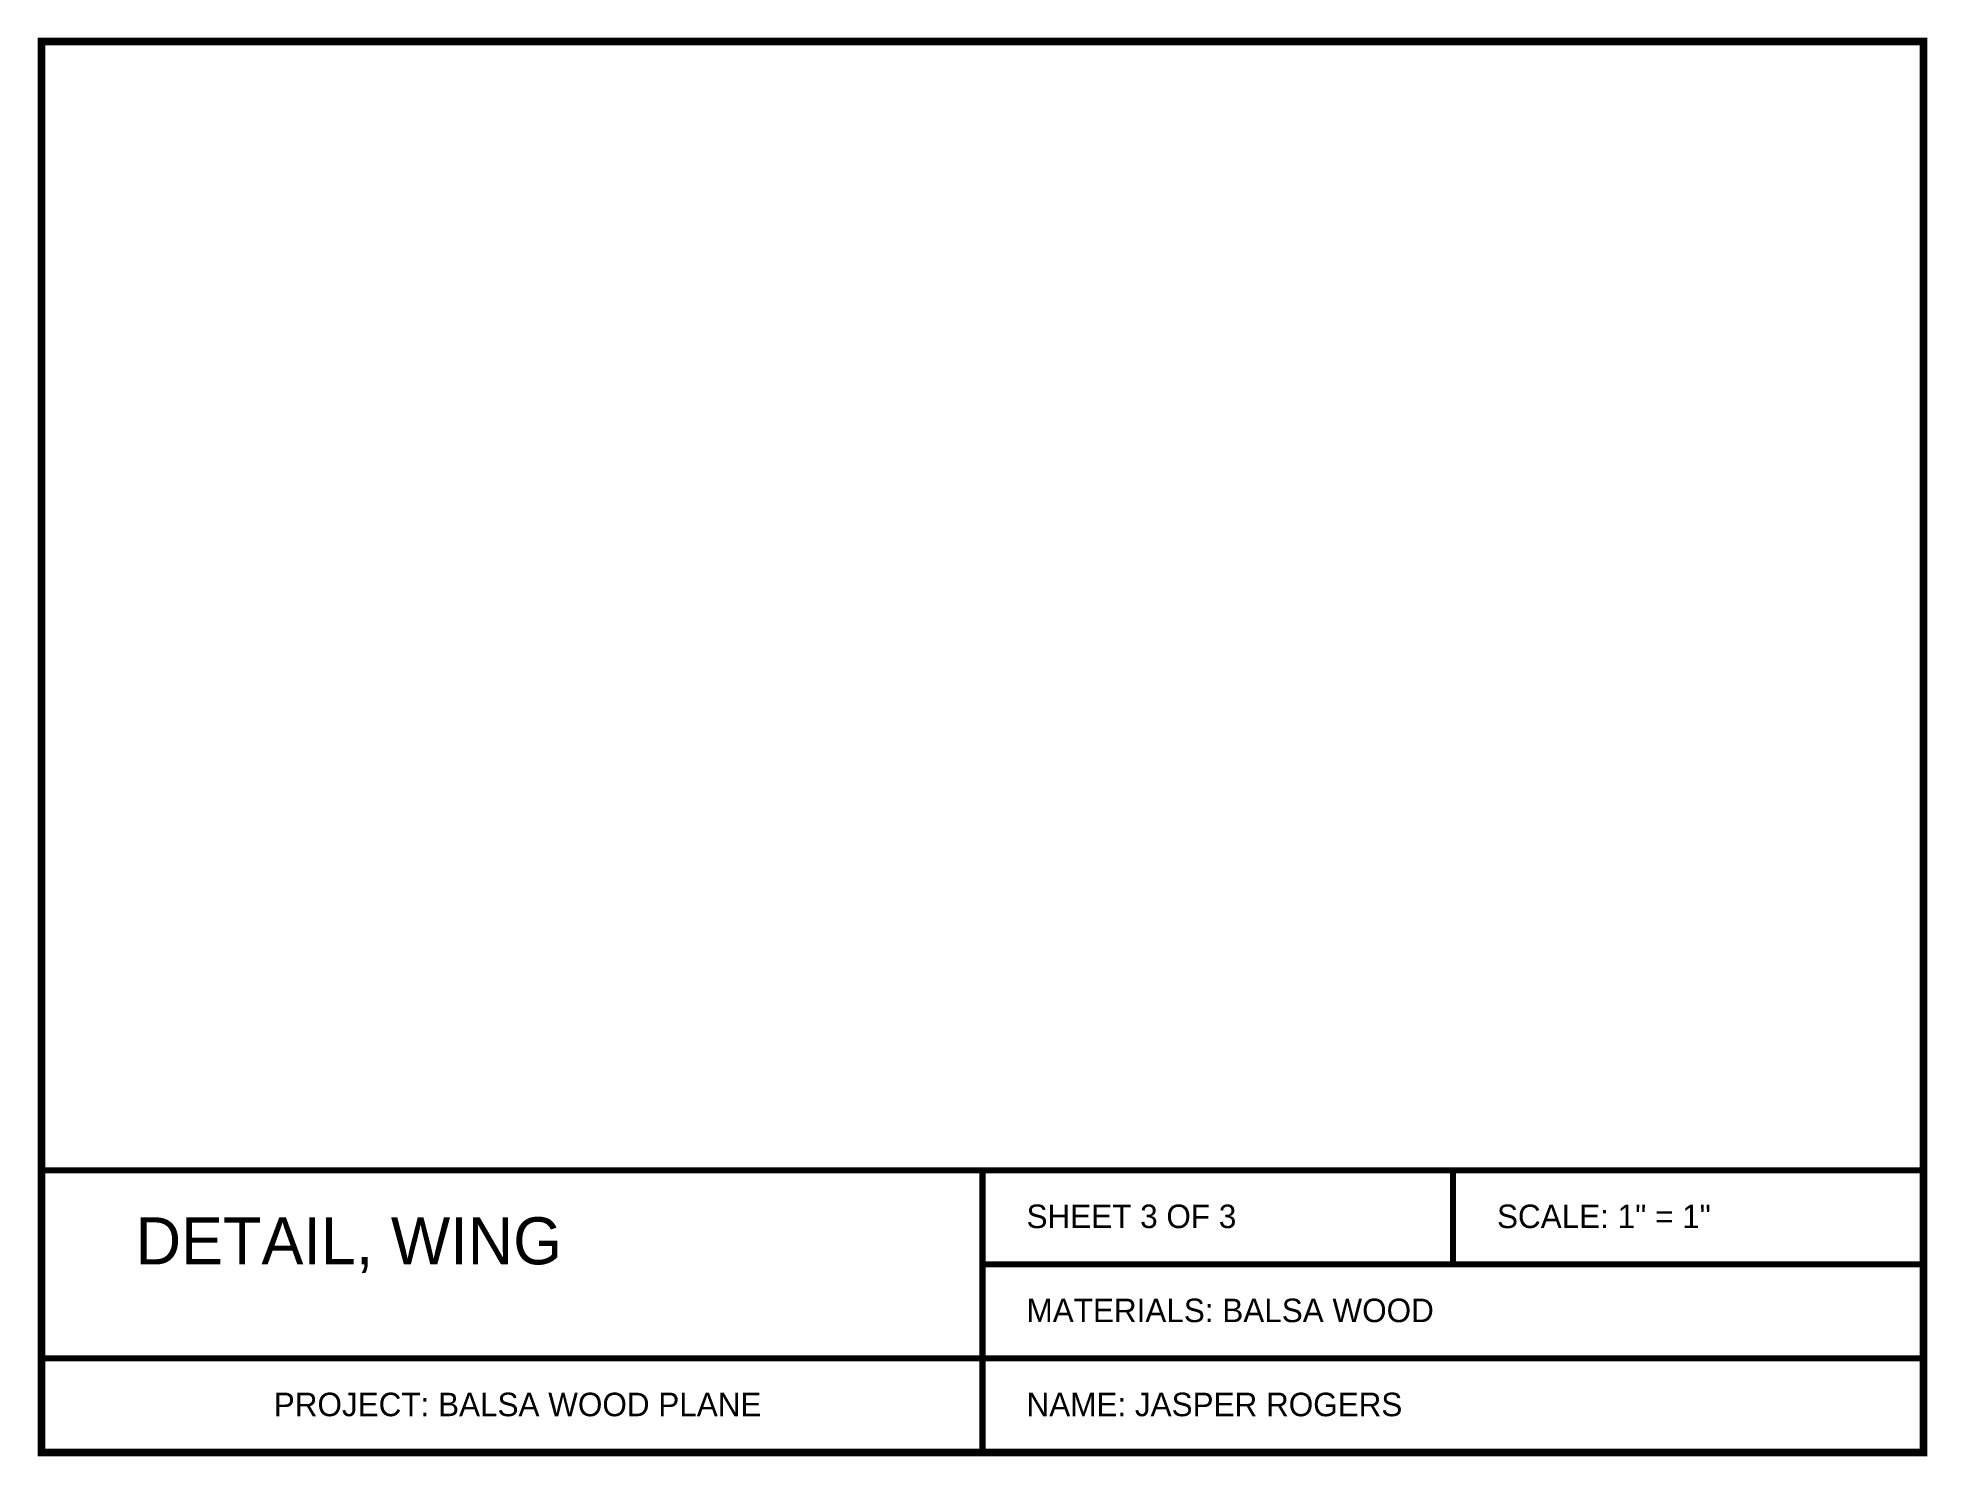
# Model space of a CAD drawing. Extents: x 0.5 to 10.5, y 0.5 to 8.
import ezdxf

# ---------------------------------------------------------------- set-up
doc = ezdxf.new("R2010")
doc.units = 0
doc.linetypes.add('LINETYPE_11', pattern=[0])
doc.layers.get('0').update_dxf_attribs({"linetype": 'CONTINUOUS'})

msp = doc.modelspace()

# ---------------------------------------------------------------- linework, layer by layer
at = {"linetype": 'LINETYPE_11', "const_width": 0.04}
msp.add_lwpolyline([(0.5, 8), (10.5, 8), (10.5, 0.5), (0.5, 0.5)], close=True, dxfattribs=at)
at = {"linetype": 'LINETYPE_11', "const_width": 0.032}
for points in [[(0.5, 2), (10.5, 2)], [(5.5, 2), (5.5, 0.5)], [(8, 2), (8, 1.5)], [(5.5, 1.5), (10.5, 1.5)], [(0.5, 1), (10.5, 1)]]:
    msp.add_lwpolyline(points, dxfattribs=at)

# ---------------------------------------------------------------- texts
for s, height, p in [('SHEET 3 OF 3', 0.125, (5.734, 1.6927)), ('SCALE: 1" = 1"', 0.125, (8.234, 1.6927)), ('DETAIL, WING', 0.25, (1, 1.5)), ('MATERIALS: BALSA WOOD', 0.125, (5.734, 1.1927)), ('PROJECT: BALSA WOOD PLANE', 0.125, (1.734, 0.6927)), ('NAME: JASPER ROGERS', 0.125, (5.734, 0.6927))]:
    msp.add_text(s, height=height).set_placement(p)

doc.saveas('drawing.dxf')
